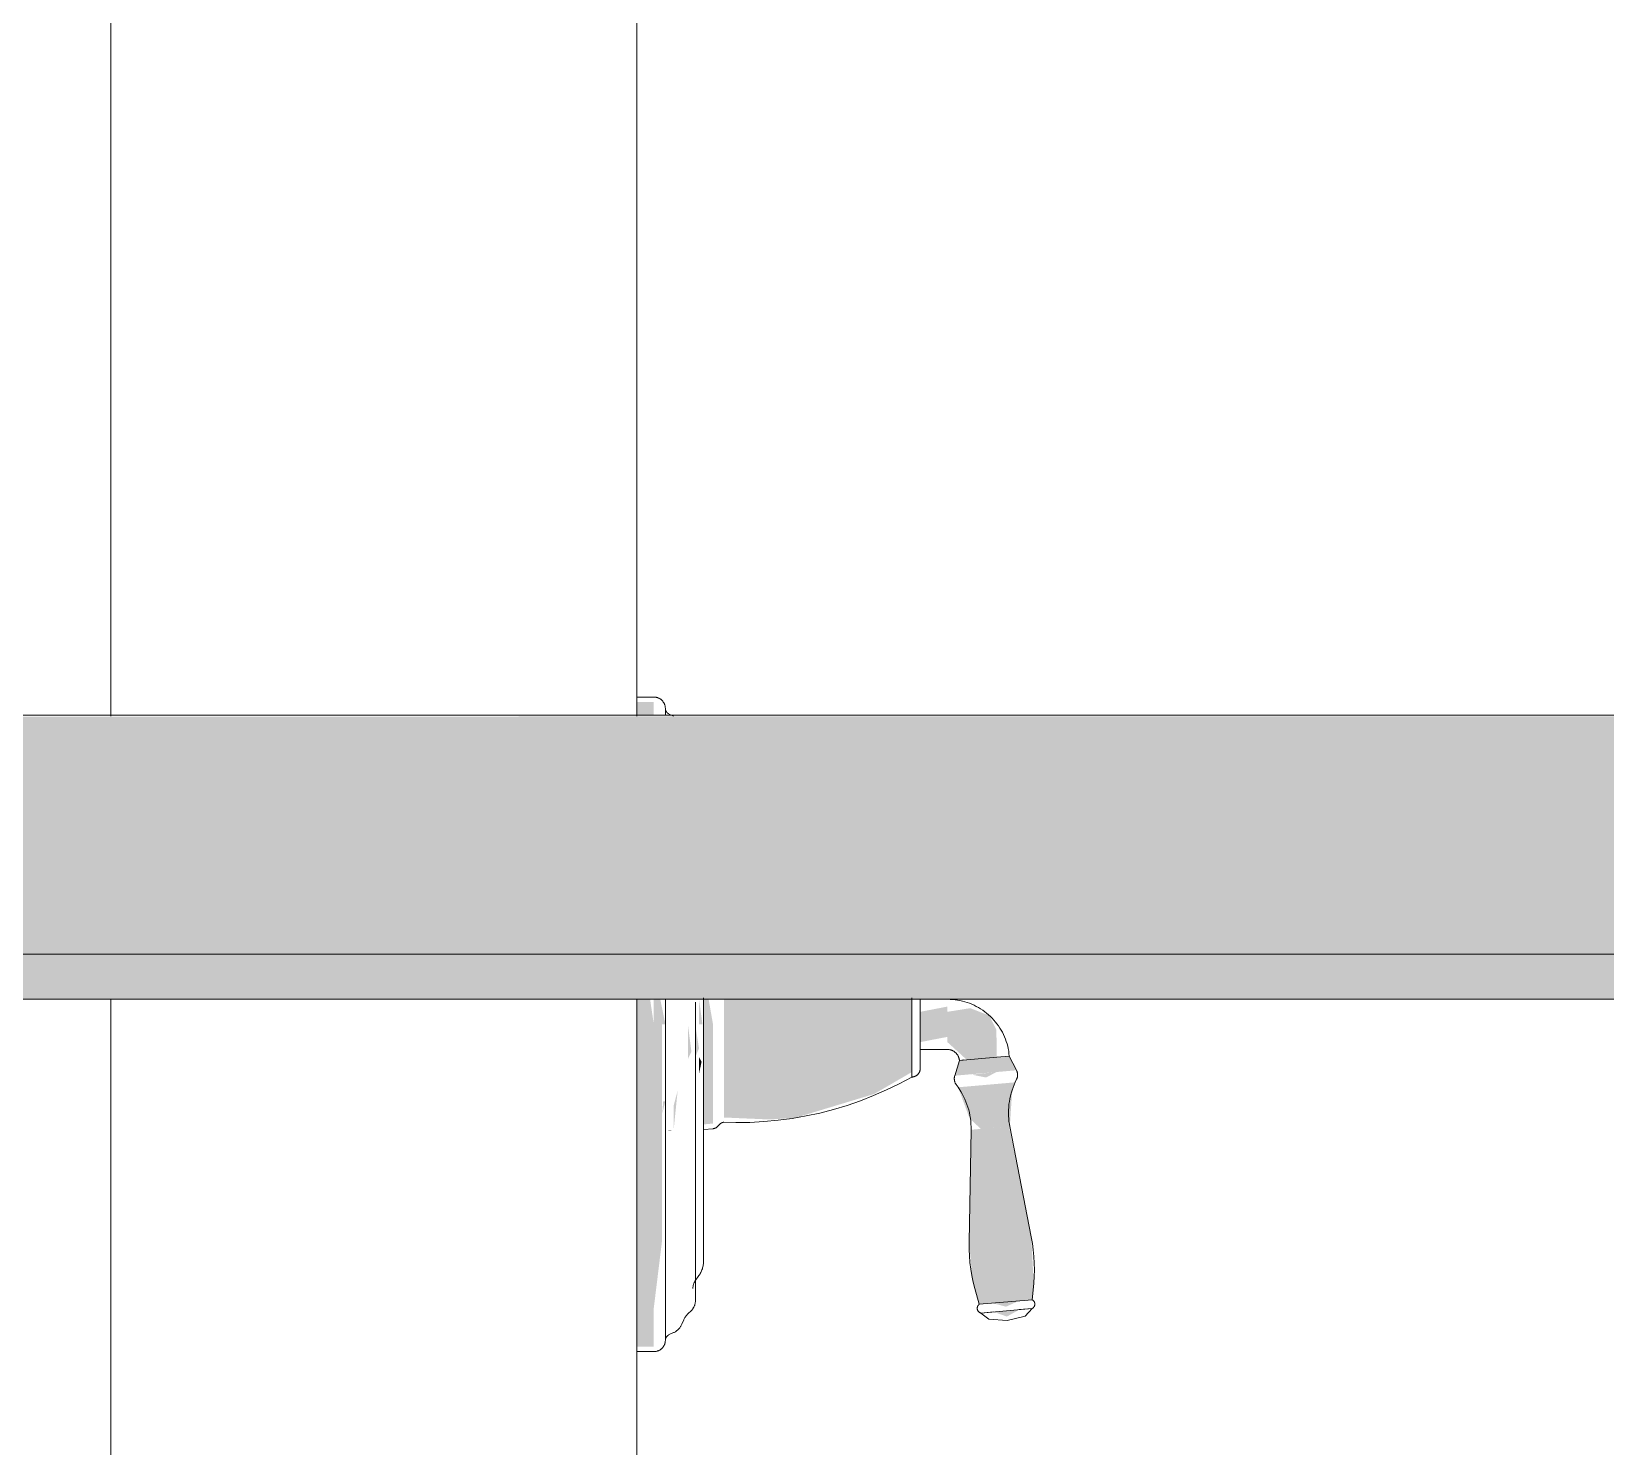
# Model space of a CAD drawing. Header units: inches. Extents: x 20478 to 36684, y -248 to 750.
# Drawn here: x 27383.52 to 27400.36, y 43.49 to 58.62 of the extents above; entities that cross this region are included whole.
import ezdxf

# ---------------------------------------------------------------- set-up
doc = ezdxf.new("R2010")
doc.units = ezdxf.units.IN
doc.header["$MEASUREMENT"] = 0
for name, color, linetype, lineweight in [('A-WALL-PATT', 111, 'Continuous', 13), ('G-ANNO-TEXT', 231, 'Continuous', 9), ('I-WALL', 2, 'Continuous', 13), ('P-SANR-FIXT', 6, 'Continuous', 9), ('S-BEAM', 12, 'Continuous', 9)]:
    doc.layers.add(name, color=color, linetype=linetype, lineweight=lineweight)

# ---------------------------------------------------------------- blocks, each defined once
blk = doc.blocks.new('Shower-Kohler-Devonshire-T396_4X - Oil Rubbed Bronze-V52-Elevation - South')
at = {"layer": 'P-SANR-FIXT'}
h = blk.add_hatch(color=10, dxfattribs=at)
h.paths.add_polyline_path([(25355.328, 48), (25355.51, 48), (25355.47, 48.268), (25355.328, 48.268)], flags=0)
h.paths.add_polyline_path([(25355.51, 51.305), (25355.51, 51.447), (25355.328, 51.447), (25355.328, 51.305), (25355.39, 51.305)], flags=0)
for points in [[(25355.634, 48), (25355.579, 48.268), (25355.51, 48.268), (25355.51, 48), (25355.598, 48)], [(25355.993, 48), (25356.03, 48), (25355.993, 48.268)], [(25356.143, 48), (25356.096, 48.268), (25356.042, 48.268), (25356.042, 48)], [(25356.897, 48), (25358.268, 48), (25358.268, 48.268), (25356.259, 48.268), (25356.259, 48)], [(25358.359, 47.81), (25358.649, 47.866), (25358.649, 48.19), (25358.359, 48.134), (25358.359, 47.866)], [(25358.856, 47.622), (25359.178, 47.65), (25359.173, 47.942), (25359.098, 48.093), (25358.894, 48.173), (25358.649, 48.134), (25358.649, 47.81), (25358.831, 47.644)], [(25355.328, 44.553), (25355.51, 44.553), (25355.51, 48), (25355.328, 48), (25355.328, 44.969)], [(25355.874, 47.628), (25355.912, 47.707), (25355.874, 48)], [(25355.953, 47.649), (25355.993, 47.743), (25355.953, 48)], [(25356.042, 46.93), (25356.143, 46.939), (25356.143, 48), (25356.042, 48), (25356.042, 47.135)], [(25356.744, 46.983), (25357.02, 46.999), (25357.865, 47.255), (25358.268, 47.489), (25358.268, 48), (25356.259, 48), (25356.259, 47.004), (25356.484, 46.994)], [(25355.993, 47.472), (25356.021, 47.6), (25355.993, 47.649)], [(25358.728, 47.451), (25359.389, 47.509), (25359.311, 47.661), (25358.778, 47.615), (25358.732, 47.466)], [(25359.062, 47.432), (25359.178, 47.491), (25358.911, 47.462)], [(25359.006, 46.882), (25359.317, 46.909), (25359.34, 47.261), (25359.374, 47.38), (25358.764, 47.327), (25358.886, 46.996)], [(25355.722, 46.872), (25355.765, 47.292), (25355.722, 47.131)], [(25355.668, 46.864), (25355.722, 46.872), (25355.668, 46.872)], [(25358.882, 45.669), (25359.546, 45.727), (25359.308, 46.908), (25358.903, 46.873)], [(25358.943, 45.176), (25359.572, 45.23), (25359.546, 45.727), (25358.882, 45.669), (25358.911, 45.338)], [(25358.989, 45.006), (25359.556, 45.055), (25359.572, 45.23), (25358.943, 45.176)], [(25359.277, 44.981), (25359.414, 45.043), (25359.131, 45.018)], [(25359.286, 44.875), (25359.418, 44.949), (25359.143, 44.925)]]:
    blk.add_hatch(color=10, dxfattribs=at).paths.add_polyline_path(points, flags=0)
h = blk.add_hatch(color=10, dxfattribs=at)
h.paths.add_polyline_path([(25355.6, 47.044), (25355.634, 47.179), (25355.61, 47.177)], flags=0)
h.paths.add_polyline_path([(25355.51, 44.969), (25355.597, 45.679), (25355.598, 48), (25355.51, 48), (25355.51, 45.36)], flags=0)
at = {"layer": 'P-SANR-FIXT', "color": 250}
for p, q in [((25355.51, 51.5), (25355.328, 51.5)), ((25355.722, 51.297), (25355.668, 51.322)), ((25356.042, 48), (25356.042, 48.283)), ((25358.268, 48.284), (25358.268, 48)), ((25358.359, 48), (25358.359, 48.268)), ((25358.359, 48.268), (25358.359, 48.19)), ((25356.042, 46.93), (25356.042, 48)), ((25358.268, 48), (25358.268, 47.437)), ((25358.359, 47.732), (25358.359, 48)), ((25358.359, 47.81), (25358.359, 47.732)), ((25358.359, 47.732), (25358.649, 47.732)), ((25359.178, 47.65), (25358.777, 47.615)), ((25359.311, 47.661), (25359.178, 47.65)), ((25359.178, 47.65), (25359.311, 47.661)), ((25359.389, 47.509), (25359.311, 47.661)), ((25358.778, 47.615), (25358.728, 47.451)), ((25358.778, 47.615), (25358.826, 47.619)), ((25358.743, 47.357), (25358.764, 47.327)), ((25359.374, 47.38), (25359.39, 47.414)), ((25356.042, 46.875), (25356.143, 46.884)), ((25356.191, 46.907), (25356.223, 46.939)), ((25358.903, 46.873), (25358.882, 45.669)), ((25359.546, 45.727), (25359.317, 46.909)), ((25355.953, 45.257), (25355.993, 45.315)), ((25358.943, 45.176), (25358.989, 45.006)), ((25359.556, 45.055), (25359.572, 45.23)), ((25358.989, 45.006), (25359.556, 45.055)), ((25359.006, 44.913), (25359.556, 44.961)), ((25359.556, 44.961), (25359.418, 44.949)), ((25355.81, 44.793), (25355.831, 44.841)), ((25355.874, 44.903), (25355.912, 44.941)), ((25359.143, 44.925), (25359.006, 44.913)), ((25355.668, 44.678), (25355.722, 44.703)), ((25355.328, 44.5), (25355.51, 44.5))]:
    blk.add_line(p, q, dxfattribs=at)
at = {"layer": 'P-SANR-FIXT', "color": 250, "flags": 128}
for points in [[(25355.51, 51.5), (25355.515, 51.5), (25355.52, 51.5), (25355.525, 51.499), (25355.53, 51.498), (25355.535, 51.498), (25355.54, 51.496), (25355.544, 51.495), (25355.549, 51.494), (25355.554, 51.492), (25355.558, 51.49), (25355.563, 51.488), (25355.567, 51.486), (25355.572, 51.484), (25355.576, 51.481), (25355.58, 51.478), (25355.584, 51.476), (25355.588, 51.473), (25355.592, 51.469), (25355.595, 51.466), (25355.599, 51.463), (25355.602, 51.459), (25355.605, 51.455), (25355.608, 51.451), (25355.611, 51.447), (25355.614, 51.443), (25355.617, 51.439), (25355.619, 51.435), (25355.621, 51.43), (25355.623, 51.426), (25355.625, 51.421), (25355.627, 51.417), (25355.628, 51.412), (25355.63, 51.407), (25355.631, 51.403), (25355.632, 51.398), (25355.633, 51.393), (25355.633, 51.388), (25355.634, 51.383), (25355.634, 51.378), (25355.634, 51.377)], [(25355.634, 51.377), (25355.634, 51.374), (25355.634, 51.372), (25355.634, 51.37), (25355.634, 51.367), (25355.635, 51.365), (25355.635, 51.362), (25355.636, 51.36), (25355.637, 51.358), (25355.638, 51.356), (25355.638, 51.353), (25355.639, 51.351), (25355.64, 51.349), (25355.642, 51.347), (25355.643, 51.345), (25355.644, 51.343), (25355.646, 51.341), (25355.647, 51.339), (25355.649, 51.337), (25355.65, 51.335), (25355.652, 51.334), (25355.654, 51.332), (25355.656, 51.33), (25355.657, 51.329), (25355.659, 51.327), (25355.661, 51.326), (25355.663, 51.325), (25355.666, 51.324), (25355.668, 51.323), (25355.668, 51.322)], [(25355.634, 51.302), (25355.634, 51.328), (25355.634, 51.348), (25355.634, 51.363), (25355.634, 51.372), (25355.634, 51.377), (25355.634, 51.377)], [(25355.634, 51.377), (25355.634, 51.374), (25355.634, 51.366), (25355.634, 51.353), (25355.634, 51.334), (25355.634, 51.309)], [(25355.634, 48), (25355.634, 48.135), (25355.634, 48.268)], [(25355.634, 48.268), (25355.634, 48.171), (25355.634, 48.036), (25355.634, 48)], [(25355.955, 48), (25355.955, 48.118), (25355.955, 48.236)], [(25356.042, 48), (25356.042, 48.101), (25356.042, 48.202), (25356.042, 48.268)], [(25358.359, 48.27), (25358.359, 48.255), (25358.359, 48.239), (25358.359, 48.222), (25358.359, 48.205), (25358.359, 48.188)], [(25358.359, 48), (25358.359, 48.019), (25358.359, 48.038), (25358.359, 48.056), (25358.359, 48.075), (25358.359, 48.094), (25358.359, 48.112), (25358.359, 48.13), (25358.359, 48.148), (25358.359, 48.166), (25358.359, 48.184), (25358.359, 48.201), (25358.359, 48.218), (25358.359, 48.234), (25358.359, 48.25), (25358.359, 48.266)], [(25359.311, 47.661), (25359.308, 47.688), (25359.305, 47.714), (25359.3, 47.74), (25359.294, 47.766), (25359.287, 47.792), (25359.279, 47.817), (25359.27, 47.842), (25359.26, 47.867), (25359.249, 47.891), (25359.237, 47.915), (25359.224, 47.938), (25359.21, 47.961), (25359.195, 47.983), (25359.179, 48.004), (25359.163, 48.025), (25359.146, 48.045), (25359.128, 48.065), (25359.109, 48.084), (25359.089, 48.102), (25359.069, 48.119), (25359.048, 48.135), (25359.027, 48.151), (25359.004, 48.165), (25358.982, 48.179), (25358.958, 48.192), (25358.935, 48.204), (25358.91, 48.215), (25358.886, 48.225), (25358.861, 48.234), (25358.835, 48.241), (25358.81, 48.248), (25358.784, 48.254), (25358.758, 48.259), (25358.731, 48.263), (25358.705, 48.266), (25358.678, 48.267), (25358.652, 48.268)], [(25355.634, 48), (25355.634, 47.865), (25355.634, 47.73), (25355.634, 47.596), (25355.634, 47.462), (25355.634, 47.329), (25355.634, 47.197), (25355.634, 47.067), (25355.634, 46.938), (25355.634, 46.81), (25355.634, 46.685), (25355.634, 46.562), (25355.634, 46.441), (25355.634, 46.322), (25355.634, 46.206), (25355.634, 46.093), (25355.634, 45.983), (25355.634, 45.877), (25355.634, 45.773), (25355.634, 45.674), (25355.634, 45.578), (25355.634, 45.485), (25355.634, 45.397), (25355.634, 45.313), (25355.634, 45.234), (25355.634, 45.159), (25355.634, 45.088), (25355.634, 45.022), (25355.634, 44.961), (25355.634, 44.904), (25355.634, 44.853), (25355.634, 44.806), (25355.634, 44.765), (25355.634, 44.729), (25355.634, 44.698), (25355.634, 44.672), (25355.634, 44.652), (25355.634, 44.637), (25355.634, 44.628), (25355.634, 44.623), (25355.634, 44.623)], [(25355.634, 44.623), (25355.634, 44.626), (25355.634, 44.634), (25355.634, 44.647), (25355.634, 44.666), (25355.634, 44.691), (25355.634, 44.72), (25355.634, 44.755), (25355.634, 44.795), (25355.634, 44.84), (25355.634, 44.89), (25355.634, 44.945), (25355.634, 45.005), (25355.634, 45.07), (25355.634, 45.139), (25355.634, 45.213), (25355.634, 45.291), (25355.634, 45.374), (25355.634, 45.461), (25355.634, 45.552), (25355.634, 45.647), (25355.634, 45.746), (25355.634, 45.848), (25355.634, 45.954), (25355.634, 46.063), (25355.634, 46.176), (25355.634, 46.291), (25355.634, 46.408), (25355.634, 46.529), (25355.634, 46.652), (25355.634, 46.776), (25355.634, 46.903), (25355.634, 47.032), (25355.634, 47.162), (25355.634, 47.293), (25355.634, 47.426), (25355.634, 47.56), (25355.634, 47.694), (25355.634, 47.829), (25355.634, 47.964), (25355.634, 48)], [(25355.955, 45.043), (25355.955, 45.046), (25355.955, 45.053), (25355.955, 45.065), (25355.955, 45.081), (25355.955, 45.102), (25355.955, 45.128), (25355.955, 45.159), (25355.955, 45.194), (25355.955, 45.233), (25355.955, 45.277), (25355.955, 45.325), (25355.955, 45.378), (25355.955, 45.434), (25355.955, 45.495), (25355.955, 45.56), (25355.955, 45.629), (25355.955, 45.701), (25355.955, 45.777), (25355.955, 45.857), (25355.955, 45.94), (25355.955, 46.027), (25355.955, 46.116), (25355.955, 46.209), (25355.955, 46.304), (25355.955, 46.403), (25355.955, 46.503), (25355.955, 46.607), (25355.955, 46.712), (25355.955, 46.819), (25355.955, 46.929), (25355.955, 47.04), (25355.955, 47.152), (25355.955, 47.266), (25355.955, 47.381), (25355.955, 47.497), (25355.955, 47.614), (25355.955, 47.732), (25355.955, 47.85), (25355.955, 47.968), (25355.955, 48)], [(25356.042, 45.47), (25356.042, 45.472), (25356.042, 45.478), (25356.042, 45.488), (25356.042, 45.503), (25356.042, 45.521), (25356.042, 45.543), (25356.042, 45.569), (25356.042, 45.599), (25356.042, 45.632), (25356.042, 45.67), (25356.042, 45.711), (25356.042, 45.756), (25356.042, 45.805), (25356.042, 45.857), (25356.042, 45.912), (25356.042, 45.971), (25356.042, 46.033), (25356.042, 46.098), (25356.042, 46.166), (25356.042, 46.238), (25356.042, 46.312), (25356.042, 46.388), (25356.042, 46.467), (25356.042, 46.549), (25356.042, 46.633), (25356.042, 46.719), (25356.042, 46.808), (25356.042, 46.898), (25356.042, 46.99), (25356.042, 47.083), (25356.042, 47.178), (25356.042, 47.275), (25356.042, 47.372), (25356.042, 47.471), (25356.042, 47.57), (25356.042, 47.67), (25356.042, 47.771), (25356.042, 47.872), (25356.042, 47.973), (25356.042, 48)], [(25358.359, 47.529), (25358.359, 47.529), (25358.359, 47.53), (25358.359, 47.532), (25358.359, 47.535), (25358.359, 47.538), (25358.359, 47.542), (25358.359, 47.547), (25358.359, 47.552), (25358.359, 47.559), (25358.359, 47.566), (25358.359, 47.573), (25358.359, 47.582), (25358.359, 47.591), (25358.359, 47.601), (25358.359, 47.611), (25358.359, 47.622), (25358.359, 47.633), (25358.359, 47.646), (25358.359, 47.658), (25358.359, 47.672), (25358.359, 47.685), (25358.359, 47.7), (25358.359, 47.714), (25358.359, 47.73), (25358.359, 47.745), (25358.359, 47.761), (25358.359, 47.778), (25358.359, 47.795), (25358.359, 47.812), (25358.359, 47.829), (25358.359, 47.847), (25358.359, 47.865), (25358.359, 47.883), (25358.359, 47.901), (25358.359, 47.92), (25358.359, 47.939), (25358.359, 47.957), (25358.359, 47.976), (25358.359, 47.995), (25358.359, 48)], [(25358.359, 47.816), (25358.359, 47.799), (25358.359, 47.782), (25358.359, 47.766), (25358.359, 47.75), (25358.359, 47.734), (25358.359, 47.718), (25358.359, 47.704), (25358.359, 47.689), (25358.359, 47.675), (25358.359, 47.662), (25358.359, 47.649), (25358.359, 47.637), (25358.359, 47.625), (25358.359, 47.614), (25358.359, 47.603), (25358.359, 47.593), (25358.359, 47.584), (25358.359, 47.576), (25358.359, 47.568), (25358.359, 47.561), (25358.359, 47.554), (25358.359, 47.548), (25358.359, 47.543), (25358.359, 47.539), (25358.359, 47.535), (25358.359, 47.533), (25358.359, 47.53), (25358.359, 47.529), (25358.359, 47.529)], [(25355.955, 47.646), (25355.955, 47.529), (25355.955, 47.413), (25355.955, 47.297), (25355.955, 47.183), (25355.955, 47.07), (25355.955, 46.959), (25355.955, 46.849), (25355.955, 46.741), (25355.955, 46.635), (25355.955, 46.531), (25355.955, 46.43), (25355.955, 46.331), (25355.955, 46.234), (25355.955, 46.141), (25355.955, 46.051), (25355.955, 45.963), (25355.955, 45.879), (25355.955, 45.798), (25355.955, 45.721), (25355.955, 45.648), (25355.955, 45.578), (25355.955, 45.512), (25355.955, 45.45), (25355.955, 45.392), (25355.955, 45.339), (25355.955, 45.289), (25355.955, 45.244), (25355.955, 45.204), (25355.955, 45.168), (25355.955, 45.136), (25355.955, 45.109), (25355.955, 45.087), (25355.955, 45.069), (25355.955, 45.056), (25355.955, 45.047), (25355.955, 45.044), (25355.955, 45.043)], [(25358.649, 47.732), (25358.655, 47.732), (25358.66, 47.732), (25358.665, 47.731), (25358.67, 47.73), (25358.675, 47.729), (25358.68, 47.728), (25358.685, 47.727), (25358.69, 47.725), (25358.695, 47.724), (25358.699, 47.722), (25358.704, 47.72), (25358.709, 47.717), (25358.713, 47.715), (25358.718, 47.712), (25358.722, 47.71), (25358.726, 47.707), (25358.73, 47.703), (25358.734, 47.7), (25358.738, 47.697), (25358.742, 47.693), (25358.745, 47.689), (25358.748, 47.685), (25358.752, 47.681), (25358.755, 47.677), (25358.758, 47.673), (25358.76, 47.669), (25358.763, 47.664), (25358.765, 47.66), (25358.767, 47.655), (25358.769, 47.65), (25358.771, 47.645), (25358.772, 47.64), (25358.774, 47.635), (25358.775, 47.63), (25358.776, 47.625), (25358.777, 47.62), (25358.777, 47.615), (25358.777, 47.615)], [(25358.359, 47.529), (25358.359, 47.525), (25358.358, 47.521), (25358.358, 47.518), (25358.358, 47.514), (25358.357, 47.51), (25358.356, 47.507), (25358.355, 47.503), (25358.354, 47.5), (25358.353, 47.496), (25358.352, 47.493), (25358.35, 47.49), (25358.348, 47.486), (25358.347, 47.483), (25358.345, 47.48), (25358.343, 47.477), (25358.341, 47.474), (25358.338, 47.471), (25358.336, 47.468), (25358.334, 47.465), (25358.331, 47.463), (25358.328, 47.46), (25358.326, 47.458), (25358.323, 47.456), (25358.32, 47.454), (25358.317, 47.451), (25358.314, 47.45), (25358.31, 47.448), (25358.307, 47.446), (25358.304, 47.445), (25358.3, 47.443), (25358.297, 47.442), (25358.293, 47.441), (25358.29, 47.44), (25358.286, 47.439), (25358.283, 47.438), (25358.279, 47.438), (25358.275, 47.437), (25358.272, 47.437), (25358.268, 47.437), (25358.268, 47.437)], [(25359.389, 47.509), (25359.39, 47.505), (25359.392, 47.501), (25359.394, 47.497), (25359.395, 47.493), (25359.396, 47.489), (25359.397, 47.485), (25359.398, 47.48), (25359.399, 47.476), (25359.4, 47.472), (25359.4, 47.468), (25359.4, 47.463), (25359.4, 47.459), (25359.4, 47.455), (25359.4, 47.45), (25359.399, 47.446), (25359.399, 47.442), (25359.398, 47.437), (25359.397, 47.433), (25359.396, 47.429), (25359.395, 47.425), (25359.393, 47.421), (25359.391, 47.417), (25359.39, 47.414)], [(25358.268, 47.437), (25358.134, 47.365), (25357.999, 47.299), (25357.86, 47.238), (25357.719, 47.183), (25357.577, 47.134), (25357.432, 47.09), (25357.285, 47.052), (25357.138, 47.02), (25356.989, 46.994), (25356.839, 46.974), (25356.688, 46.96), (25356.537, 46.952), (25356.386, 46.95), (25356.259, 46.953)], [(25358.743, 47.357), (25358.74, 47.361), (25358.738, 47.365), (25358.736, 47.368), (25358.734, 47.372), (25358.732, 47.376), (25358.73, 47.38), (25358.729, 47.384), (25358.728, 47.388), (25358.726, 47.393), (25358.725, 47.397), (25358.725, 47.401), (25358.724, 47.405), (25358.724, 47.41), (25358.723, 47.414), (25358.723, 47.418), (25358.723, 47.423), (25358.723, 47.427), (25358.724, 47.431), (25358.724, 47.436), (25358.725, 47.44), (25358.726, 47.444), (25358.727, 47.448), (25358.728, 47.451)], [(25358.903, 46.873), (25358.903, 46.904), (25358.901, 46.934), (25358.899, 46.965), (25358.895, 46.995), (25358.89, 47.026), (25358.884, 47.056), (25358.877, 47.086), (25358.868, 47.115), (25358.858, 47.144), (25358.847, 47.173), (25358.835, 47.201), (25358.822, 47.229), (25358.808, 47.256), (25358.793, 47.283), (25358.776, 47.309), (25358.764, 47.327)], [(25359.374, 47.38), (25359.362, 47.352), (25359.351, 47.324), (25359.341, 47.295), (25359.332, 47.265), (25359.324, 47.235), (25359.317, 47.205), (25359.312, 47.175), (25359.308, 47.145), (25359.305, 47.114), (25359.303, 47.084), (25359.302, 47.053), (25359.303, 47.022), (25359.305, 46.991), (25359.308, 46.961), (25359.313, 46.931), (25359.317, 46.909)], [(25356.042, 46.922), (25356.042, 46.832), (25356.042, 46.743), (25356.042, 46.656), (25356.042, 46.572), (25356.042, 46.489), (25356.042, 46.409), (25356.042, 46.332), (25356.042, 46.257), (25356.042, 46.185), (25356.042, 46.116), (25356.042, 46.05), (25356.042, 45.987), (25356.042, 45.928), (25356.042, 45.871), (25356.042, 45.818), (25356.042, 45.769), (25356.042, 45.723), (25356.042, 45.681), (25356.042, 45.642), (25356.042, 45.607), (25356.042, 45.577), (25356.042, 45.549), (25356.042, 45.526), (25356.042, 45.507), (25356.042, 45.492), (25356.042, 45.481), (25356.042, 45.474), (25356.042, 45.47), (25356.042, 45.47)], [(25356.191, 46.907), (25356.189, 46.905), (25356.187, 46.903), (25356.184, 46.901), (25356.182, 46.899), (25356.179, 46.897), (25356.177, 46.895), (25356.174, 46.894), (25356.171, 46.892), (25356.168, 46.891), (25356.165, 46.89), (25356.163, 46.889), (25356.16, 46.888), (25356.157, 46.887), (25356.153, 46.886), (25356.15, 46.885), (25356.147, 46.885), (25356.144, 46.884), (25356.143, 46.884)], [(25356.259, 46.953), (25356.257, 46.953), (25356.255, 46.953), (25356.253, 46.953), (25356.251, 46.952), (25356.249, 46.952), (25356.248, 46.952), (25356.246, 46.951), (25356.244, 46.951), (25356.242, 46.95), (25356.24, 46.95), (25356.239, 46.949), (25356.237, 46.948), (25356.235, 46.947), (25356.233, 46.946), (25356.232, 46.945), (25356.23, 46.944), (25356.229, 46.943), (25356.227, 46.942), (25356.226, 46.941), (25356.224, 46.94), (25356.223, 46.939)], [(25358.943, 45.176), (25358.926, 45.244), (25358.912, 45.313), (25358.9, 45.383), (25358.891, 45.453), (25358.885, 45.523), (25358.882, 45.594), (25358.882, 45.665), (25358.882, 45.669)], [(25359.546, 45.727), (25359.558, 45.658), (25359.568, 45.587), (25359.574, 45.517), (25359.578, 45.447), (25359.579, 45.376), (25359.577, 45.305), (25359.572, 45.235), (25359.572, 45.23)], [(25356.042, 45.47), (25356.042, 45.459), (25356.041, 45.449), (25356.04, 45.438), (25356.039, 45.427), (25356.037, 45.416), (25356.035, 45.406), (25356.032, 45.395), (25356.029, 45.385), (25356.025, 45.375), (25356.021, 45.365), (25356.017, 45.355), (25356.012, 45.345), (25356.007, 45.336), (25356.001, 45.326), (25355.995, 45.317), (25355.993, 45.315)], [(25355.953, 45.257), (25355.95, 45.253), (25355.947, 45.248), (25355.944, 45.243), (25355.942, 45.238), (25355.939, 45.233), (25355.937, 45.228), (25355.935, 45.222), (25355.934, 45.217), (25355.932, 45.212), (25355.931, 45.206), (25355.93, 45.201), (25355.929, 45.195), (25355.928, 45.189), (25355.928, 45.184), (25355.928, 45.178), (25355.928, 45.177)], [(25355.955, 45.043), (25355.954, 45.038), (25355.954, 45.032), (25355.953, 45.026), (25355.953, 45.02), (25355.952, 45.015), (25355.95, 45.009), (25355.949, 45.004), (25355.947, 44.998), (25355.945, 44.993), (25355.943, 44.987), (25355.941, 44.982), (25355.938, 44.977), (25355.935, 44.972), (25355.932, 44.967), (25355.929, 44.962), (25355.926, 44.957), (25355.922, 44.953), (25355.919, 44.948), (25355.915, 44.944), (25355.912, 44.941)], [(25359.006, 44.913), (25359.004, 44.914), (25359.002, 44.914), (25359, 44.915), (25358.998, 44.916), (25358.996, 44.917), (25358.994, 44.918), (25358.992, 44.919), (25358.991, 44.92), (25358.989, 44.922), (25358.987, 44.923), (25358.986, 44.925), (25358.984, 44.926), (25358.983, 44.928), (25358.981, 44.929), (25358.98, 44.931), (25358.979, 44.932), (25358.977, 44.934), (25358.976, 44.936), (25358.975, 44.938), (25358.974, 44.94), (25358.973, 44.942), (25358.972, 44.944), (25358.972, 44.946), (25358.971, 44.948), (25358.97, 44.95), (25358.97, 44.952), (25358.969, 44.954), (25358.969, 44.956), (25358.969, 44.958), (25358.969, 44.96), (25358.969, 44.962), (25358.969, 44.964), (25358.969, 44.966), (25358.969, 44.969), (25358.969, 44.971), (25358.969, 44.973), (25358.97, 44.975), (25358.97, 44.977), (25358.971, 44.979), (25358.972, 44.981), (25358.972, 44.983), (25358.973, 44.985), (25358.974, 44.987), (25358.975, 44.989), (25358.976, 44.991), (25358.977, 44.992), (25358.978, 44.994), (25358.98, 44.996), (25358.981, 44.998), (25358.982, 44.999), (25358.984, 45.001), (25358.985, 45.002), (25358.987, 45.004), (25358.988, 45.005), (25358.989, 45.006)], [(25359.29, 44.832), (25359.482, 44.88), (25359.556, 44.961)], [(25359.556, 44.961), (25359.482, 44.88), (25359.29, 44.832)], [(25359.556, 45.055), (25359.558, 45.054), (25359.559, 45.053), (25359.561, 45.052), (25359.563, 45.051), (25359.565, 45.049), (25359.566, 45.048), (25359.568, 45.047), (25359.569, 45.045), (25359.571, 45.044), (25359.572, 45.042), (25359.573, 45.04), (25359.575, 45.039), (25359.576, 45.037), (25359.577, 45.035), (25359.578, 45.033), (25359.579, 45.031), (25359.58, 45.029), (25359.581, 45.027), (25359.581, 45.025), (25359.582, 45.023), (25359.583, 45.021), (25359.583, 45.019), (25359.583, 45.017), (25359.584, 45.015), (25359.584, 45.013), (25359.584, 45.011), (25359.584, 45.009), (25359.584, 45.007), (25359.584, 45.004), (25359.584, 45.002), (25359.584, 45), (25359.583, 44.998), (25359.583, 44.996), (25359.582, 44.994), (25359.582, 44.992), (25359.581, 44.99), (25359.58, 44.988), (25359.579, 44.986), (25359.578, 44.984), (25359.577, 44.982), (25359.576, 44.98), (25359.575, 44.979), (25359.574, 44.977), (25359.573, 44.975), (25359.571, 44.974), (25359.57, 44.972), (25359.569, 44.97), (25359.567, 44.969), (25359.565, 44.968), (25359.564, 44.966), (25359.562, 44.965), (25359.56, 44.964), (25359.559, 44.963), (25359.557, 44.962), (25359.556, 44.961)], [(25355.81, 44.793), (25355.807, 44.786), (25355.803, 44.78), (25355.8, 44.774), (25355.796, 44.768), (25355.792, 44.762), (25355.788, 44.756), (25355.783, 44.75), (25355.778, 44.745), (25355.773, 44.739), (25355.768, 44.734), (25355.763, 44.73), (25355.757, 44.725), (25355.752, 44.721), (25355.746, 44.716), (25355.74, 44.713), (25355.733, 44.709), (25355.727, 44.706), (25355.722, 44.703)], [(25355.874, 44.903), (25355.868, 44.897), (25355.863, 44.891), (25355.857, 44.884), (25355.852, 44.878), (25355.848, 44.871), (25355.843, 44.864), (25355.839, 44.857), (25355.835, 44.85), (25355.832, 44.842), (25355.831, 44.841)], [(25359.006, 44.913), (25359.093, 44.846), (25359.29, 44.832)], [(25359.29, 44.832), (25359.093, 44.846), (25359.006, 44.913)], [(25355.634, 44.623), (25355.634, 44.618), (25355.633, 44.613), (25355.633, 44.608), (25355.632, 44.604), (25355.631, 44.599), (25355.63, 44.594), (25355.629, 44.589), (25355.627, 44.584), (25355.626, 44.58), (25355.624, 44.575), (25355.622, 44.571), (25355.62, 44.566), (25355.617, 44.562), (25355.615, 44.558), (25355.612, 44.554), (25355.609, 44.55), (25355.606, 44.546), (25355.603, 44.542), (25355.6, 44.538), (25355.596, 44.535), (25355.593, 44.531), (25355.589, 44.528), (25355.585, 44.525), (25355.581, 44.522), (25355.577, 44.52), (25355.573, 44.517), (25355.569, 44.515), (25355.564, 44.512), (25355.56, 44.51), (25355.555, 44.508), (25355.55, 44.507), (25355.546, 44.505), (25355.541, 44.504), (25355.536, 44.503), (25355.531, 44.502), (25355.527, 44.501), (25355.522, 44.501), (25355.517, 44.5), (25355.512, 44.5), (25355.51, 44.5)], [(25355.668, 44.678), (25355.666, 44.677), (25355.664, 44.676), (25355.662, 44.674), (25355.66, 44.673), (25355.658, 44.672), (25355.656, 44.67), (25355.654, 44.669), (25355.652, 44.667), (25355.651, 44.665), (25355.649, 44.663), (25355.647, 44.662), (25355.646, 44.66), (25355.645, 44.658), (25355.643, 44.656), (25355.642, 44.654), (25355.641, 44.652), (25355.64, 44.649), (25355.639, 44.647), (25355.638, 44.645), (25355.637, 44.643), (25355.636, 44.64), (25355.636, 44.638), (25355.635, 44.636), (25355.635, 44.633), (25355.634, 44.631), (25355.634, 44.629), (25355.634, 44.626), (25355.634, 44.624), (25355.634, 44.623)]]:
    blk.add_lwpolyline(points, dxfattribs=at)
blk = doc.blocks.new('Locker Rooms and Restrooms_rvt-2-Elevation - South')
at = {"layer": 'A-WALL-PATT', "lineweight": 9}
h = blk.add_hatch(dxfattribs=at)
h.set_pattern_fill('FP_18', color=252, style=0, pattern_type=2)
h.set_pattern_definition([(90, (26516.45, 0), (-512, 3e-14), []), (180, (26516.45, 0), (-6e-14, -512), [])])
h.paths.add_polyline_path([(25448.378, 32.604), (25448.456, 32.642), (25448.363, 32.755), (25448.376, 32.625)], flags=0)
h.paths.add_polyline_path([(25449.621, 47.616), (25449.675, 47.231), (25449.621, 46.872), (25449.581, 47.339), (25449.621, 47.587)], flags=0)
h.paths.add_polyline_path([(25449.431, 47.632), (25449.448, 47.328), (25449.431, 47.46), (25449.431, 47.616)], flags=0)
h.paths.add_polyline_path([(25433.765, 2.244), (25451.203, 2.244), (25451.203, 31.438), (25450.921, 31.438), (25450.921, 32.25), (25448.869, 32.308), (25448.666, 32.35), (25448.598, 32.38), (25448.429, 32.531), (25448.273, 32.806), (25448.228, 32.806), (25448.234, 33.173), (25448.282, 33), (25448.355, 33), (25448.282, 33.225), (25448.427, 33.483), (25448.622, 33.601), (25448.703, 33.601), (25448.732, 33.565), (25449.117, 33.721), (25449.205, 33.686), (25449.885, 33.735), (25450.921, 33.75), (25450.921, 34.563), (25451.203, 34.563), (25451.203, 48.268), (25450.015, 48.268), (25450.015, 44.553), (25449.833, 44.553), (25449.785, 45.206), (25449.747, 45.575), (25449.675, 48.215), (25449.621, 48.268), (25449.469, 48.215), (25449.431, 48.268), (25449.39, 48.215), (25449.333, 47.551), (25449.318, 47.786), (25449.301, 46.93), (25449.2, 46.983), (25449.2, 48.268), (25449.084, 48.209), (25449.084, 47.004), (25448.304, 47.004), (25447.478, 47.255), (25447.075, 47.478), (25447.075, 48.268), (25433.765, 48.268), (25433.765, 17.884)], flags=0)
h.paths.add_polyline_path([(25498.253, 32.604), (25498.331, 32.642), (25498.238, 32.755), (25498.249, 32.642)], flags=0)
h.paths.add_polyline_path([(25456.828, 2.244), (25501.078, 2.244), (25501.078, 31.438), (25500.796, 31.438), (25500.796, 32.25), (25498.744, 32.308), (25498.528, 32.378), (25498.473, 32.38), (25498.304, 32.531), (25498.148, 32.806), (25498.103, 32.806), (25498.109, 33.173), (25498.157, 33), (25498.23, 33), (25498.157, 33.225), (25498.302, 33.483), (25498.497, 33.601), (25498.574, 33.595), (25498.607, 33.565), (25499.041, 33.733), (25499.08, 33.686), (25499.93, 33.729), (25500.796, 33.75), (25500.796, 34.563), (25501.078, 34.563), (25501.078, 48.268), (25459.768, 48.268), (25459.768, 47.437), (25458.873, 47.09), (25458.244, 46.983), (25457.759, 47.004), (25457.759, 48.268), (25457.643, 48.214), (25457.643, 46.939), (25457.542, 46.93), (25457.493, 48), (25457.453, 48), (25457.412, 48), (25457.374, 48.017), (25457.374, 48.268), (25457.222, 48.214), (25457.168, 48.268), (25457.125, 48.214), (25457.107, 47.265), (25457.01, 44.553), (25456.828, 44.553), (25456.828, 34.563), (25457.109, 34.563), (25457.109, 33.75), (25458.845, 33.721), (25459.524, 33.553), (25459.467, 33.516), (25459.569, 33.368), (25459.744, 33.184), (25459.799, 33.184), (25459.811, 33.124), (25459.802, 32.806), (25459.758, 32.764), (25459.433, 32.38), (25459.395, 32.413), (25459.344, 32.413), (25459.217, 32.378), (25459.158, 32.339), (25459.133, 32.293), (25458.305, 32.275), (25457.109, 32.219), (25457.109, 31.438), (25456.828, 31.438), (25456.828, 17.884)], flags=0)
h.paths.add_polyline_path([(25498.744, 32.413), (25498.721, 32.494), (25498.621, 32.491)], flags=0)
h.paths.add_polyline_path([(25448.869, 32.413), (25448.846, 32.494), (25448.779, 32.47)], flags=0)
h.paths.add_polyline_path([(25459.275, 33.516), (25459.222, 33.644), (25459.177, 33.595), (25459.27, 33.52)], flags=0)
h.paths.add_polyline_path([(25460.786, 44.875), (25460.738, 44.933), (25460.88, 44.928)], flags=0)
h.paths.add_polyline_path([(25446.057, 44.875), (25445.963, 44.946), (25446.104, 44.892)], flags=0)
h.paths.add_polyline_path([(25446.066, 44.981), (25445.787, 45.055), (25445.777, 45.569), (25445.797, 45.727), (25446.031, 46.909), (25446.123, 46.909), (25446.033, 47.091), (25446.005, 47.255), (25445.969, 47.38), (25446.579, 47.327), (25446.461, 47.022), (25446.44, 46.873), (25446.448, 45.419), (25446.337, 45.007), (25446.104, 44.991)], flags=0)
h.paths.add_polyline_path([(25460.777, 44.981), (25460.486, 45.018), (25460.387, 45.569), (25460.383, 45.713), (25460.403, 46.873), (25460.487, 46.9), (25460.374, 47.081), (25460.299, 47.255), (25460.264, 47.327), (25460.874, 47.38), (25460.81, 47.091), (25460.88, 46.582), (25461.075, 45.419), (25461.046, 45.054), (25460.859, 45.018)], flags=0)
h.paths.add_polyline_path([(25446.281, 47.432), (25445.986, 47.57), (25446.032, 47.661), (25446.164, 47.661), (25446.199, 48), (25446.245, 48.093), (25446.546, 48.158), (25446.694, 48.19), (25446.984, 48.134), (25446.984, 47.81), (25446.694, 47.81), (25446.565, 47.615), (25446.565, 47.456), (25446.377, 47.451)], flags=0)
h.paths.add_polyline_path([(25460.562, 47.432), (25460.249, 47.519), (25460.278, 47.615), (25460.35, 47.626), (25460.149, 47.81), (25459.859, 47.866), (25459.859, 48.19), (25460.494, 48.134), (25460.598, 48.093), (25460.687, 47.784), (25460.723, 47.654), (25460.811, 47.661), (25460.889, 47.509), (25460.611, 47.451)], flags=0)
h.paths.add_polyline_path([(25465.46, 51.305), (25501.078, 51.305), (25501.078, 96.695), (25433.765, 96.695), (25433.765, 51.305), (25449.833, 51.305), (25449.833, 51.447), (25450.015, 51.447), (25450.015, 51.305), (25451.203, 51.305), (25451.203, 96), (25456.828, 95.999), (25456.828, 73.165), (25456.965, 73.142), (25456.965, 70.858), (25456.828, 70.835), (25456.828, 51.447), (25457.01, 51.447), (25457.01, 51.305), (25465.442, 51.305)], flags=0)
h.paths.add_polyline_path([(25461.577, 65.191), (25461.425, 65.407), (25462.518, 66.509), (25462.472, 66.544), (25463.284, 67.27), (25463.445, 67.427), (25465.52, 69.502), (25465.732, 69.346), (25465.021, 68.562), (25464.1, 67.508), (25463.311, 66.756), (25463.259, 66.728), (25462.906, 66.361), (25461.581, 65.195)], flags=0)
h.paths.add_polyline_path([(25445.266, 65.191), (25444.453, 65.926), (25443.424, 66.827), (25442.667, 67.609), (25442.644, 67.668), (25442.277, 68.021), (25441.134, 69.369), (25441.323, 69.502), (25442.425, 68.409), (25442.46, 68.455), (25443.186, 67.643), (25443.343, 67.482), (25445.417, 65.407), (25445.285, 65.218)], flags=0)
h.paths.add_polyline_path([(25461.385, 65.534), (25461.435, 66.231), (25461.558, 66.499), (25464.568, 69.455), (25464.869, 69.542), (25465.36, 69.509), (25461.472, 65.621)], flags=0)
h.paths.add_polyline_path([(25445.458, 65.534), (25441.45, 69.542), (25442.146, 69.492), (25442.415, 69.369), (25445.371, 66.359), (25445.458, 66.058), (25445.458, 65.611)], flags=0)
h.paths.add_polyline_path([(25445.611, 69.401), (25445.657, 69.467), (25445.734, 69.294), (25445.583, 69.294), (25445.607, 69.387)], flags=0)
h.paths.add_polyline_path([(25445.328, 66.81), (25445.199, 66.939), (25445.106, 66.883), (25444.993, 66.922), (25444.987, 66.884), (25442.814, 69.127), (25443.014, 69.035), (25443.013, 69.113), (25442.863, 69.189), (25442.79, 69.347), (25442.79, 69.409), (25443.492, 69.396), (25444.265, 69.736), (25444.827, 70.051), (25444.927, 69.999), (25444.984, 70.094), (25445.611, 69.401), (25445.523, 69.355), (25446, 68.877), (25445.461, 67.955), (25445.301, 67.424), (25445.311, 67.185)], flags=0)
h.paths.add_polyline_path([(25461.515, 66.81), (25461.531, 67.576), (25461.191, 68.349), (25460.877, 68.911), (25460.91, 69.021), (25460.857, 69.092), (25461.633, 69.818), (25461.661, 69.695), (25462.05, 70.084), (25462.972, 69.545), (25463.503, 69.385), (25464.117, 69.412), (25463.988, 69.283), (25463.928, 69.057), (25464.086, 69.147), (25463.928, 68.956), (25462.009, 67.119), (25461.868, 66.999), (25461.751, 66.957), (25461.577, 66.871), (25461.531, 66.825)], flags=0)
h.paths.add_polyline_path([(25441.71, 68.723), (25441.693, 68.763), (25441.701, 68.729)], flags=0)
h.paths.add_polyline_path([(25445.734, 69.143), (25445.757, 69.294), (25445.845, 69.181), (25445.746, 69.147)], flags=0)
h.paths.add_polyline_path([(25446.042, 69.486), (25445.918, 69.634), (25445.885, 69.568), (25445.583, 69.961), (25445.509, 70.037), (25445.418, 70.159), (25445.583, 70.374), (25446.024, 70.764), (25446.107, 70.757), (25447.232, 71.806), (25447.291, 71.806), (25447.403, 71.984), (25447.954, 72.284), (25448.437, 72.335), (25448.537, 72.346), (25448.537, 72.4), (25449.605, 72.346), (25449.605, 71.6), (25448.478, 71.588), (25448.092, 71.501), (25447.618, 71.136), (25446.654, 70.134), (25446.68, 70.057), (25446.075, 69.502)], flags=0)
h.paths.add_polyline_path([(25459.084, 71.278), (25459.092, 71.361), (25459.079, 71.287)], flags=0)
h.paths.add_polyline_path([(25460.8, 69.486), (25460.561, 69.659), (25460.163, 70.109), (25460.17, 70.191), (25458.872, 71.419), (25458.691, 71.523), (25458.179, 71.6), (25457.238, 71.654), (25457.238, 72.4), (25458.306, 72.346), (25458.306, 72.283), (25458.513, 72.359), (25459.033, 72.255), (25459.518, 71.914), (25459.611, 71.806), (25459.687, 71.806), (25460.793, 70.738), (25460.87, 70.764), (25461.441, 70.127), (25461.32, 69.989), (25461.32, 69.931), (25460.964, 69.659), (25460.877, 69.577), (25460.83, 69.522)], flags=0)
h.paths.add_polyline_path([(25445.822, 69.497), (25445.604, 69.634), (25445.791, 69.526)], flags=0)
h.paths.add_polyline_path([(25461.149, 69.544), (25461.32, 69.742), (25461.26, 69.655), (25461.15, 69.544)], flags=0)
h.paths.add_polyline_path([(25461.54, 69.574), (25461.633, 69.667), (25461.529, 69.667), (25461.536, 69.607)], flags=0)
h.paths.add_polyline_path([(25461.784, 69.818), (25461.664, 69.865), (25461.746, 69.929), (25461.776, 69.841)], flags=0)
h.paths.add_polyline_path([(25450.015, 70.835), (25449.878, 70.858), (25449.878, 73.142), (25450.015, 73.142), (25450.015, 71.058)], flags=0)
h.paths.add_polyline_path([(25448.537, 71.6), (25448.537, 71.654), (25448.504, 71.614)], flags=0)
h.paths.add_polyline_path([(25455.543, 99.732), (25501.078, 99.732), (25501.078, 132.852), (25433.765, 132.852), (25433.765, 99.732), (25448.092, 99.732)], flags=0)
h.paths.add_polyline_path([(25434.647, 145.5), (25447.39, 145.5), (25447.39, 145.562), (25433.765, 145.562), (25433.765, 145.5)], flags=0)
h.paths.add_polyline_path([(25452.89, 145.5), (25495.64, 145.5), (25495.64, 145.562), (25452.89, 145.562)], flags=0)
at = {"layer": 'I-WALL', "color": 130}
for p, q in [((25451.203, 51.297), (25451.203, 96)), ((25456.828, 96), (25456.828, 51.297)), ((25451.203, 2.244), (25451.203, 48.268)), ((25456.828, 48.268), (25456.828, 2.244))]:
    blk.add_line(p, q, dxfattribs=at)
at = {"color": 250, "lineweight": 9}
blk.add_blockref('Shower-Kohler-Devonshire-T396_4X - Oil Rubbed Bronze-V52-Elevation - South', (101.5, 0), dxfattribs=at)
blk = doc.blocks.new('Girt_C - 8_D-1076207-Elevation - South')
at = {"layer": 'S-BEAM'}
h = blk.add_hatch(color=256, dxfattribs=at)
h.paths.add_polyline_path([(25076.078, 51.117), (25110.265, 51.164), (25110.265, 51.305), (25076.078, 51.28), (25076.078, 51.162)], flags=0)
h.paths.add_polyline_path([(25112.265, 51.117), (25112.515, 51.164), (25112.515, 51.305), (25112.265, 51.28), (25112.265, 51.164)], flags=0)
h.paths.add_polyline_path([(25320.575, 51.117), (25501.078, 51.117), (25501.078, 51.305), (25320.575, 51.254), (25320.575, 51.175)], flags=0)
h.paths.add_polyline_path([(25836.265, 51.117), (25836.265, 51.305), (25836.109, 51.274), (25836.109, 51.117)], flags=0)
h.paths.add_polyline_path([(25834.109, 51.117), (25834.109, 51.305), (25799.921, 51.273), (25799.921, 51.117), (25810.955, 51.117)], flags=0)
h.paths.add_polyline_path([(25505.64, 51.117), (25517.89, 51.117), (25517.89, 51.305), (25505.64, 51.261), (25505.64, 51.185)], flags=0)
h.paths.add_polyline_path([(25603.605, 51.117), (25669.331, 51.117), (25669.331, 51.305), (25522.453, 51.262), (25522.453, 51.117), (25569.046, 51.117)], flags=0)
h = blk.add_hatch(color=256, dxfattribs=at)
h.paths.add_polyline_path([(25501.078, 48.75), (25501.078, 51.117), (25320.575, 51.117), (25320.575, 48.75), (25499.93, 48.75)], flags=0)
h.paths.add_polyline_path([(25085.23, 48.75), (25110.265, 48.75), (25110.265, 51.117), (25076.078, 51.117), (25076.078, 48.75)], flags=0)
h.paths.add_polyline_path([(25836.265, 48.75), (25836.265, 51.117), (25836.109, 51.117), (25836.109, 48.75)], flags=0)
h.paths.add_polyline_path([(25834.109, 48.75), (25834.109, 51.117), (25799.921, 51.117), (25799.921, 48.75), (25810.955, 48.75)], flags=0)
h.paths.add_polyline_path([(25112.265, 48.75), (25112.515, 48.75), (25112.515, 51.117), (25112.265, 51.117)], flags=0)
h.paths.add_polyline_path([(25669.331, 48.75), (25669.331, 51.117), (25522.453, 51.117), (25522.453, 48.75), (25655.442, 48.75)], flags=0)
h.paths.add_polyline_path([(25517.89, 48.75), (25517.89, 51.117), (25505.64, 51.117), (25505.64, 48.75), (25517.209, 48.75)], flags=0)
h = blk.add_hatch(color=256, dxfattribs=at)
h.paths.add_polyline_path([(25501.078, 48.268), (25501.078, 48.75), (25320.575, 48.75), (25320.575, 48.268), (25499.93, 48.268)], flags=0)
h.paths.add_polyline_path([(25085.23, 48.268), (25110.265, 48.268), (25110.265, 48.75), (25076.078, 48.75), (25076.078, 48.268)], flags=0)
h.paths.add_polyline_path([(25836.265, 48.268), (25836.265, 48.75), (25836.109, 48.75), (25836.109, 48.268)], flags=0)
h.paths.add_polyline_path([(25834.109, 48.268), (25834.109, 48.75), (25799.921, 48.75), (25799.921, 48.268), (25810.955, 48.268)], flags=0)
h.paths.add_polyline_path([(25112.265, 48.268), (25112.515, 48.268), (25112.515, 48.75), (25112.265, 48.75)], flags=0)
h.paths.add_polyline_path([(25669.331, 48.268), (25669.331, 48.75), (25522.453, 48.75), (25522.453, 48.268), (25655.442, 48.268)], flags=0)
h.paths.add_polyline_path([(25517.89, 48.268), (25517.89, 48.75), (25505.64, 48.75), (25505.64, 48.268), (25517.209, 48.268)], flags=0)
for p, q in [((25501.078, 51.305), (25320.575, 51.305)), ((25320.575, 48.75), (25501.078, 48.75)), ((25320.575, 48.268), (25501.078, 48.268))]:
    blk.add_line(p, q, dxfattribs=at)

msp = doc.modelspace()

# ---------------------------------------------------------------- linework, layer by layer
at = {"layer": 'G-ANNO-TEXT', "color": 145}
msp.add_arc((27963.3916, 425.57425), 627.26601, 197.19941499, 270, dxfattribs=at)

# ---------------------------------------------------------------- block references
at = {"color": 250, "lineweight": 5}
msp.add_blockref('Locker Rooms and Restrooms_rvt-2-Elevation - South', (1933.17007, 0), dxfattribs=at)
at = {"layer": 'S-BEAM'}
msp.add_blockref('Girt_C - 8_D-1076207-Elevation - South', (1933.17007, 0), dxfattribs=at)

doc.saveas('drawing.dxf')
